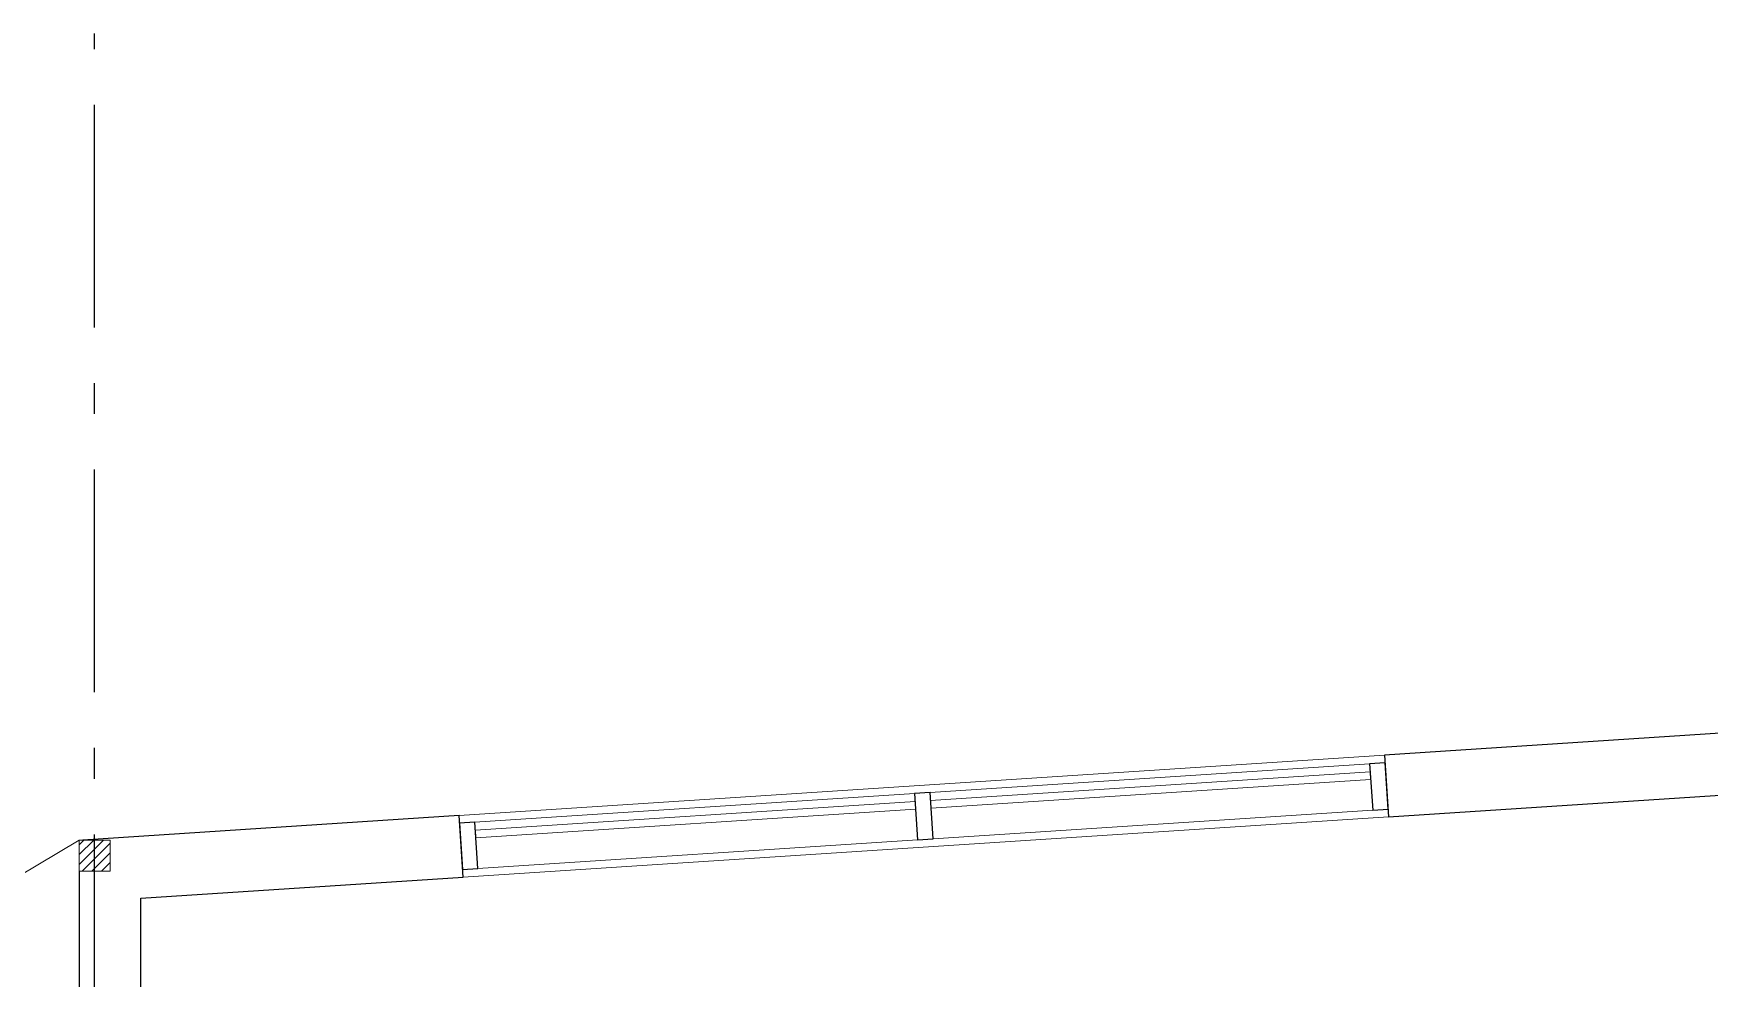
# Model space of a CAD drawing. Header units: millimetres. Extents: x 577 to 2337, y 236 to 943.
# Drawn here: x 2237.58 to 2243, y 474.62 to 477.68 of the extents above; entities that cross this region are included whole.
import ezdxf

# ---------------------------------------------------------------- set-up
doc = ezdxf.new("R2010")
doc.units = ezdxf.units.MM
doc.header["$LTSCALE"] = 0.01
doc.linetypes.add('ACAD_ISO10W100', pattern=[18, 12, -3, 0, -3])
doc.layers.add('03-Ax', color=4, linetype='Continuous')
for name, color, linetype, lineweight in [('A-AREA', 4, 'Continuous', 9), ('A-GLAZ-CURT', 131, 'Continuous', 9), ('A-GLAZ-CWMG', 4, 'Continuous', 9), ('A-WALL', 1, 'Continuous', 9), ('S-COLS', 255, 'Continuous', 9)]:
    doc.layers.add(name, color=color, linetype=linetype, lineweight=lineweight)

# ---------------------------------------------------------------- blocks, each defined once
blk = doc.blocks.new('M_Concrete-Square-Column - 300 x 300mm-365404-Level 2')
h = blk.add_hatch()
h.set_pattern_fill('ANSI31', color=5, scale=0.007)
h.paths.add_polyline_path([(0.05, 0.05), (-0.05, 0.05), (-0.05, -0.05), (0.05, -0.05)])
at = {"layer": 'S-COLS', "color": 7}
for p, q in [((0.05, 0.05), (-0.05, 0.05)), ((-0.05, 0.05), (-0.05, -0.05)), ((0.05, -0.05), (0.05, 0.05)), ((-0.05, -0.05), (0.05, -0.05))]:
    blk.add_line(p, q, dxfattribs=at)
blk = doc.blocks.new('System Panel - Glazed-371285-Level 2')
at = {"layer": 'A-GLAZ-CURT', "lineweight": 18}
for p, q in [((0.7125, 0.0495), (-0.7125, 0.0495)), ((-0.7125, 0.0495), (-0.7125, 0.0245)), ((-0.7125, 0.0245), (0.7125, 0.0245)), ((0.7125, 0.0245), (0.7125, 0.0495))]:
    blk.add_line(p, q, dxfattribs=at)
blk = doc.blocks.new('Rectangular Mullion - 50 x 150mm-371284-Level 2')
at = {"layer": 'A-GLAZ-CWMG'}
for p, q in [((-7.9162, 3.6657), (-9.3382, 3.5729)), ((-7.9064, 3.516), (-9.3284, 3.4232))]:
    blk.add_line(p, q, dxfattribs=at)
blk = doc.blocks.new('Rectangular Mullion - 50 x 150mm-370347-Level 2')
at = {"layer": 'A-GLAZ-CWMG', "lineweight": 25}
for p, q in [((-0.05, 0.075), (0, 0.075)), ((-0.05, -0.075), (-0.05, 0.075)), ((0, 0.075), (0, -0.075)), ((0, -0.075), (-0.05, -0.075))]:
    blk.add_line(p, q, dxfattribs=at)
blk = doc.blocks.new('Rectangular Mullion - 50 x 150mm-370348-Level 2')
at = {"layer": 'A-GLAZ-CWMG', "lineweight": 25}
for p, q in [((0, 0.075), (-0.05, 0.075)), ((-0.05, 0.075), (-0.05, -0.075)), ((0, -0.075), (0, 0.075)), ((-0.05, -0.075), (0, -0.075))]:
    blk.add_line(p, q, dxfattribs=at)
blk = doc.blocks.new('Rectangular Mullion - 50 x 150mm-370345-Level 2')
at = {"layer": 'A-GLAZ-CWMG', "lineweight": 25}
for p, q in [((-0.025, 0.075), (0.025, 0.075)), ((-0.025, -0.075), (-0.025, 0.075)), ((0.025, 0.075), (0.025, -0.075)), ((0.025, -0.075), (-0.025, -0.075))]:
    blk.add_line(p, q, dxfattribs=at)

msp = doc.modelspace()

# ---------------------------------------------------------------- linework, layer by layer
at = {"layer": '03-Ax', "linetype": 'ACAD_ISO10W100', "ltscale": 6}
msp.add_line((2237.7786, 474.3664), (2237.7786, 477.677), dxfattribs=at)
at = {"layer": 'A-AREA'}
msp.add_line((2237.7286, 475.0681), (2234.2286, 472.9781), dxfattribs=at)
at = {"layer": 'A-WALL', "lineweight": 25}
for p, q in [((2243.3286, 475.4327), (2241.951, 475.3428)), ((2241.951, 475.3428), (2241.964, 475.1433)), ((2241.964, 475.1433), (2243.1286, 475.2192)), ((2238.9574, 475.1475), (2237.7405, 475.0681)), ((2238.9704, 474.948), (2238.9574, 475.1475)), ((2237.7286, 474.9681), (2237.7286, 473.6181)), ((2237.9286, 474.88), (2238.9704, 474.948)), ((2237.9286, 473.6181), (2237.9286, 474.88))]:
    msp.add_line(p, q, dxfattribs=at)
at = {"layer": 'A-WALL', "color": 4}
for p, q in [((2238.9574, 475.1475), (2241.951, 475.3428)), ((2241.964, 475.1433), (2238.9704, 474.948))]:
    msp.add_line(p, q, dxfattribs=at)

# ---------------------------------------------------------------- block references
at = {"layer": 'A-GLAZ-CURT', "rotation": 3.73284442818346}
for p in [(2241.1966, 475.1934), (2239.7248, 475.0974)]:
    msp.add_blockref('System Panel - Glazed-371285-Level 2', p, dxfattribs=at)
at = {"layer": 'A-GLAZ-CWMG'}
for p in [(2249.8189, 471.649), (2248.3471, 471.5529)]:
    msp.add_blockref('Rectangular Mullion - 50 x 150mm-371284-Level 2', p, dxfattribs=at)
at = {"layer": 'A-GLAZ-CWMG', "extrusion": (0, 0, -1), "rotation": 176.2671555718165}
for name, p in [('Rectangular Mullion - 50 x 150mm-370347-Level 2', (-2241.9575, 475.2431)), ('Rectangular Mullion - 50 x 150mm-370345-Level 2', (-2240.4607, 475.1454))]:
    msp.add_blockref(name, p, dxfattribs=at)
at = {"layer": 'A-GLAZ-CWMG', "rotation": 183.7328444281834}
msp.add_blockref('Rectangular Mullion - 50 x 150mm-370348-Level 2', (2238.9639, 475.0477), dxfattribs=at)
at = {"layer": 'S-COLS', "rotation": 180}
msp.add_blockref('M_Concrete-Square-Column - 300 x 300mm-365404-Level 2', (2237.7786, 475.0181), dxfattribs=at)

doc.saveas('drawing.dxf')
